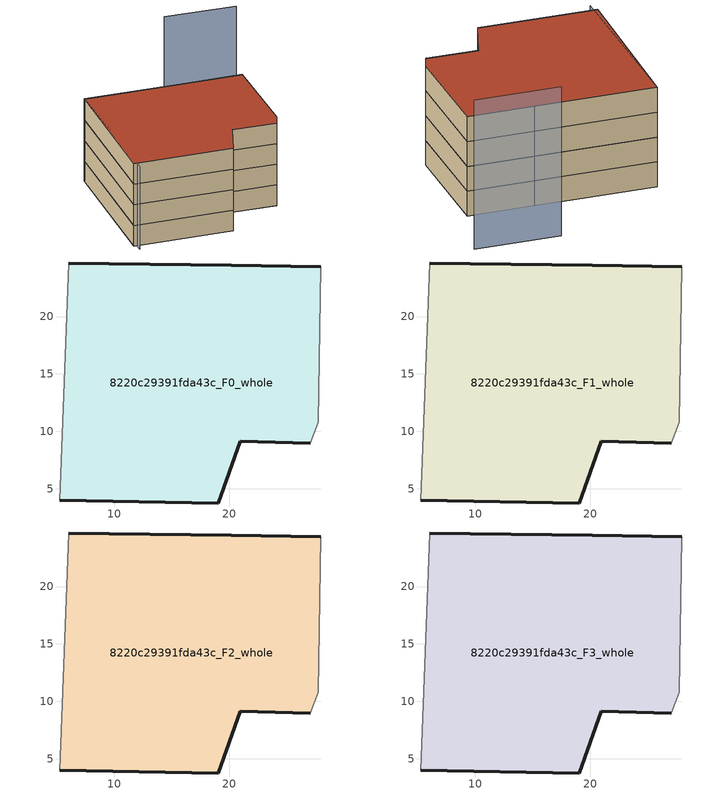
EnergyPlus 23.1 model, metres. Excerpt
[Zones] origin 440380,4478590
8220c29391fda43c_F0_whole
 floor ground (EU_floor_Construction): 27.08,8.98 27.76,10.8 28,24.33 20.21,24.44 6.04,24.66 5.25,4.03 19.07,3.77 20.96,9.13 z0
 wall outside (EU_wall_Construction): 27.08,8.98 20.96,9.13 19.07,3.77 5.25,4.03 / 6.04,24.66 20.21,24.44 28,24.33 z0:3
 wall adiabatic (EU_wall_Construction): 28,24.33 27.76,10.8 27.08,8.98 / 5.25,4.03 6.04,24.66 z0:3
8220c29391fda43c_F1_whole
 floor to 8220c29391fda43c_F0_whole (EU_floor_Construction): 27.08,8.98 27.76,10.8 28,24.33 20.21,24.44 6.04,24.66 5.25,4.03 19.07,3.77 20.96,9.13 z3
 wall outside (EU_wall_Construction): 27.08,8.98 20.96,9.13 19.07,3.77 5.25,4.03 / 6.04,24.66 20.21,24.44 28,24.33 z3:6
 wall adiabatic (EU_wall_Construction): 28,24.33 27.76,10.8 27.08,8.98 / 5.25,4.03 6.04,24.66 z3:6
8220c29391fda43c_F2_whole
 floor to 8220c29391fda43c_F1_whole (EU_floor_Construction): 27.08,8.98 27.76,10.8 28,24.33 20.21,24.44 6.04,24.66 5.25,4.03 19.07,3.77 20.96,9.13 z6
 wall outside (EU_wall_Construction): 27.08,8.98 20.96,9.13 19.07,3.77 5.25,4.03 / 6.04,24.66 20.21,24.44 28,24.33 z6:9
 wall adiabatic (EU_wall_Construction): 28,24.33 27.76,10.8 27.08,8.98 / 5.25,4.03 6.04,24.66 z6:9
8220c29391fda43c_F3_whole
 floor to 8220c29391fda43c_F2_whole (EU_floor_Construction): 27.08,8.98 27.76,10.8 28,24.33 20.21,24.44 6.04,24.66 5.25,4.03 19.07,3.77 20.96,9.13 z9
 wall outside (EU_wall_Construction): 27.08,8.98 20.96,9.13 19.07,3.77 5.25,4.03 / 6.04,24.66 20.21,24.44 28,24.33 z9:12
 wall adiabatic (EU_wall_Construction): 28,24.33 27.76,10.8 27.08,8.98 / 5.25,4.03 6.04,24.66 z9:12
 roof outside (EU_roof_Construction): 28,24.33 27.76,10.8 27.08,8.98 20.96,9.13 19.07,3.77 5.25,4.03 6.04,24.66 20.21,24.44 z12
shading: 30.17,32.31 20.15,32.52 z0:18; 6.04,24.66 5.69,2.97 z0:12
[Building]
EU S2 Campaign: North Axis=0; Terrain=City; Solar Distribution=FullExterior
[Site:Location]
Madrid: Latitude=40.5; Longitude=-3.5; Time Zone=1; Elevation=609
[SizingPeriod:WeatherFileDays]
AnnualSizingPeriod: Begin Month=1; Begin Day of Month=1; End Month=12; End Day of Month=31; Day of Week for Start Day=Monday; Use Weather File Daylight Saving Period=No; Use Weather File Rain and Snow Indicators=No
[MATERIAL]
EU_InternalMass_Material: Roughness=MediumRough; Thickness=0.1; Conductivity=1; Density=1800; Specific Heat=900; Thermal Absorptance=0.9; Solar Absorptance=0.7; Visible Absorptance=0.7
[MATERIAL:NOMASS] Roughness=MediumRough; Thermal Absorptance=0.9; Solar Absorptance=0.7; Visible Absorptance=0.7
Name | Thermal Resistance
EU_wall_NoMass | 0.609216
EU_roof_NoMass | 0.513268
EU_floor_NoMass | 0.568163
[CONSTRUCTION]
EU_wall_Construction: EU_wall_NoMass
EU_roof_Construction: EU_roof_NoMass
EU_floor_Construction: EU_floor_NoMass
EU_InternalMass_Construction: EU_InternalMass_Material
[ZONE] Type=1; Multiplier=1; Ceiling Height=autocalculate; Volume=1250.1; Floor Area=autocalculate; Part of Total Floor Area=Yes
8220c29391fda43c_F0_whole; 8220c29391fda43c_F1_whole; 8220c29391fda43c_F2_whole; 8220c29391fda43c_F3_whole
[INTERNALMASS] Construction=EU_InternalMass_Construction; Surface Area=416.7
Name | Zone or ZoneList
8220c29391fda43c_F0_whole_EU_InternalMass | 8220c29391fda43c_F0_whole
8220c29391fda43c_F1_whole_EU_InternalMass | 8220c29391fda43c_F1_whole
8220c29391fda43c_F2_whole_EU_InternalMass | 8220c29391fda43c_F2_whole
8220c29391fda43c_F3_whole_EU_InternalMass | 8220c29391fda43c_F3_whole
[OTHEREQUIPMENT] Fuel Type=Electricity; Design Level Calculation Method=Watts/Area; Power per Zone Floor Area=1; Fraction Latent=0; Fraction Radiant=0; Fraction Lost=0; Carbon Dioxide Generation Rate=0; EndUse Subcategory=EU_Step8_InternalGains
Name | Zone or ZoneList or Space or SpaceList | Schedule
EU_Step8_InternalGain_8220c29391fda43c_F0_whole_f000 | 8220c29391fda43c_F0_whole | EU_Step8_GainSchedule_8220c29391fda43c_F0_whole_f000
EU_Step8_InternalGain_8220c29391fda43c_F1_whole_f000 | 8220c29391fda43c_F1_whole | EU_Step8_GainSchedule_8220c29391fda43c_F1_whole_f000
EU_Step8_InternalGain_8220c29391fda43c_F2_whole_f000 | 8220c29391fda43c_F2_whole | EU_Step8_GainSchedule_8220c29391fda43c_F2_whole_f000
EU_Step8_InternalGain_8220c29391fda43c_F3_whole_f000 | 8220c29391fda43c_F3_whole | EU_Step8_GainSchedule_8220c29391fda43c_F3_whole_f000
[ZONEVENTILATION:DESIGNFLOWRATE] Schedule=EU_AlwaysOn; Design Flow Rate Calculation Method=AirChanges/Hour; Air Changes per Hour=0.752966; Ventilation Type=Natural; Fan Pressure Rise=0; Fan Total Efficiency=1; Constant Term Coefficient=1; Temperature Term Coefficient=0; Velocity Term Coefficient=0; Velocity Squared Term Coefficient=0; Minimum Indoor Temperature=-100; Maximum Indoor Temperature=100; Delta Temperature=-100; Minimum Outdoor Temperature=-100; Maximum Outdoor Temperature=100; Maximum Wind Speed=40
Name | Zone or ZoneList or Space or SpaceList
EU_ConstantAir_8220c29391fda43c_F0_whole | 8220c29391fda43c_F0_whole
EU_ConstantAir_8220c29391fda43c_F1_whole | 8220c29391fda43c_F1_whole
EU_ConstantAir_8220c29391fda43c_F2_whole | 8220c29391fda43c_F2_whole
EU_ConstantAir_8220c29391fda43c_F3_whole | 8220c29391fda43c_F3_whole
[HVACTEMPLATE:THERMOSTAT] Constant Heating Setpoint=20; Constant Cooling Setpoint=50
EU_HeatOnly_8220c29391fda43c_F0_whole; EU_HeatOnly_8220c29391fda43c_F1_whole; EU_HeatOnly_8220c29391fda43c_F2_whole; EU_HeatOnly_8220c29391fda43c_F3_whole
[HVACTEMPLATE:ZONE:IDEALLOADSAIRSYSTEM] System Availability Schedule=EU_AlwaysOn; Maximum Heating Supply Air Temperature=50; Minimum Cooling Supply Air Temperature=13; Maximum Heating Supply Air Humidity Ratio=0.0156; Minimum Cooling Supply Air Humidity Ratio=0.0077; Heating Limit=NoLimit; Cooling Limit=NoLimit; Heating Availability Schedule=EU_AlwaysOn; Cooling Availability Schedule=EU_CoolingOff; Dehumidification Control Type=ConstantSensibleHeatRatio; Cooling Sensible Heat Ratio=0.7; Dehumidification Setpoint=60; Humidification Control Type=None; Humidification Setpoint=30; Outdoor Air Method=None; Outdoor Air Flow Rate per Person=0.00944; Outdoor Air Flow Rate per Zone Floor Area=0; Outdoor Air Flow Rate per Zone=0; Demand Controlled Ventilation Type=None; Outdoor Air Economizer Type=NoEconomizer; Heat Recovery Type=None; Sensible Heat Recovery Effectiveness=0.7; Latent Heat Recovery Effectiveness=0.65
Name | Template Thermostat
8220c29391fda43c_F0_whole | EU_HeatOnly_8220c29391fda43c_F0_whole
8220c29391fda43c_F1_whole | EU_HeatOnly_8220c29391fda43c_F1_whole
8220c29391fda43c_F2_whole | EU_HeatOnly_8220c29391fda43c_F2_whole
8220c29391fda43c_F3_whole | EU_HeatOnly_8220c29391fda43c_F3_whole
[SIZING:ZONE] Zone Cooling Design Supply Air Temperature Input Method=SupplyAirTemperature; Zone Cooling Design Supply Air Temperature=13; Zone Heating Design Supply Air Temperature Input Method=SupplyAirTemperature; Zone Heating Design Supply Air Temperature=50; Zone Cooling Design Supply Air Humidity Ratio=0.008; Zone Heating Design Supply Air Humidity Ratio=0.008; Cooling Design Air Flow Method=DesignDay; Cooling Design Air Flow Rate=0; Cooling Minimum Air Flow per Zone Floor Area=0.000762; Cooling Minimum Air Flow=0; Cooling Minimum Air Flow Fraction=0.2; Heating Design Air Flow Method=DesignDay; Heating Design Air Flow Rate=0; Heating Maximum Air Flow per Zone Floor Area=0.002032; Heating Maximum Air Flow=0.141576; Heating Maximum Air Flow Fraction=0.3; Account for Dedicated Outdoor Air System=No; Dedicated Outdoor Air System Control Strategy=NeutralSupplyAir; Dedicated Outdoor Air Low Setpoint Temperature for Design=autosize; Dedicated Outdoor Air High Setpoint Temperature for Design=autosize; Zone Load Sizing Method=Sensible Load Only No Latent Load; Zone Latent Cooling Design Supply Air Humidity Ratio Input Method=HumidityRatioDifference; Zone Cooling Design Supply Air Humidity Ratio Difference=0.005; Zone Latent Heating Design Supply Air Humidity Ratio Input Method=HumidityRatioDifference; Zone Humidification Design Supply Air Humidity Ratio Difference=0.005
8220c29391fda43c_F0_whole; 8220c29391fda43c_F1_whole; 8220c29391fda43c_F2_whole; 8220c29391fda43c_F3_whole
[SCHEDULE:CONSTANT]
Name | Hourly Value
EU_AlwaysOn | 1
EU_CoolingOff | 0
[SCHEDULE:FILE] Column Number=1; Rows to Skip at Top=0; Number of Hours of Data=8760; Column Separator=Comma; Interpolate to Timestep=No; Minutes per Item=60; Adjust Schedule for Daylight Savings=Yes
Name | File
EU_Step8_GainSchedule_8220c29391fda43c_F0_whole_f000 | ../../schedules/8220c29391fda43c/8220c29391fda43c_F0_whole_f000_gain.csv
EU_Step8_GainSchedule_8220c29391fda43c_F1_whole_f000 | ../../schedules/8220c29391fda43c/8220c29391fda43c_F1_whole_f000_gain.csv
EU_Step8_GainSchedule_8220c29391fda43c_F2_whole_f000 | ../../schedules/8220c29391fda43c/8220c29391fda43c_F2_whole_f000_gain.csv
EU_Step8_GainSchedule_8220c29391fda43c_F3_whole_f000 | ../../schedules/8220c29391fda43c/8220c29391fda43c_F3_whole_f000_gain.csv
